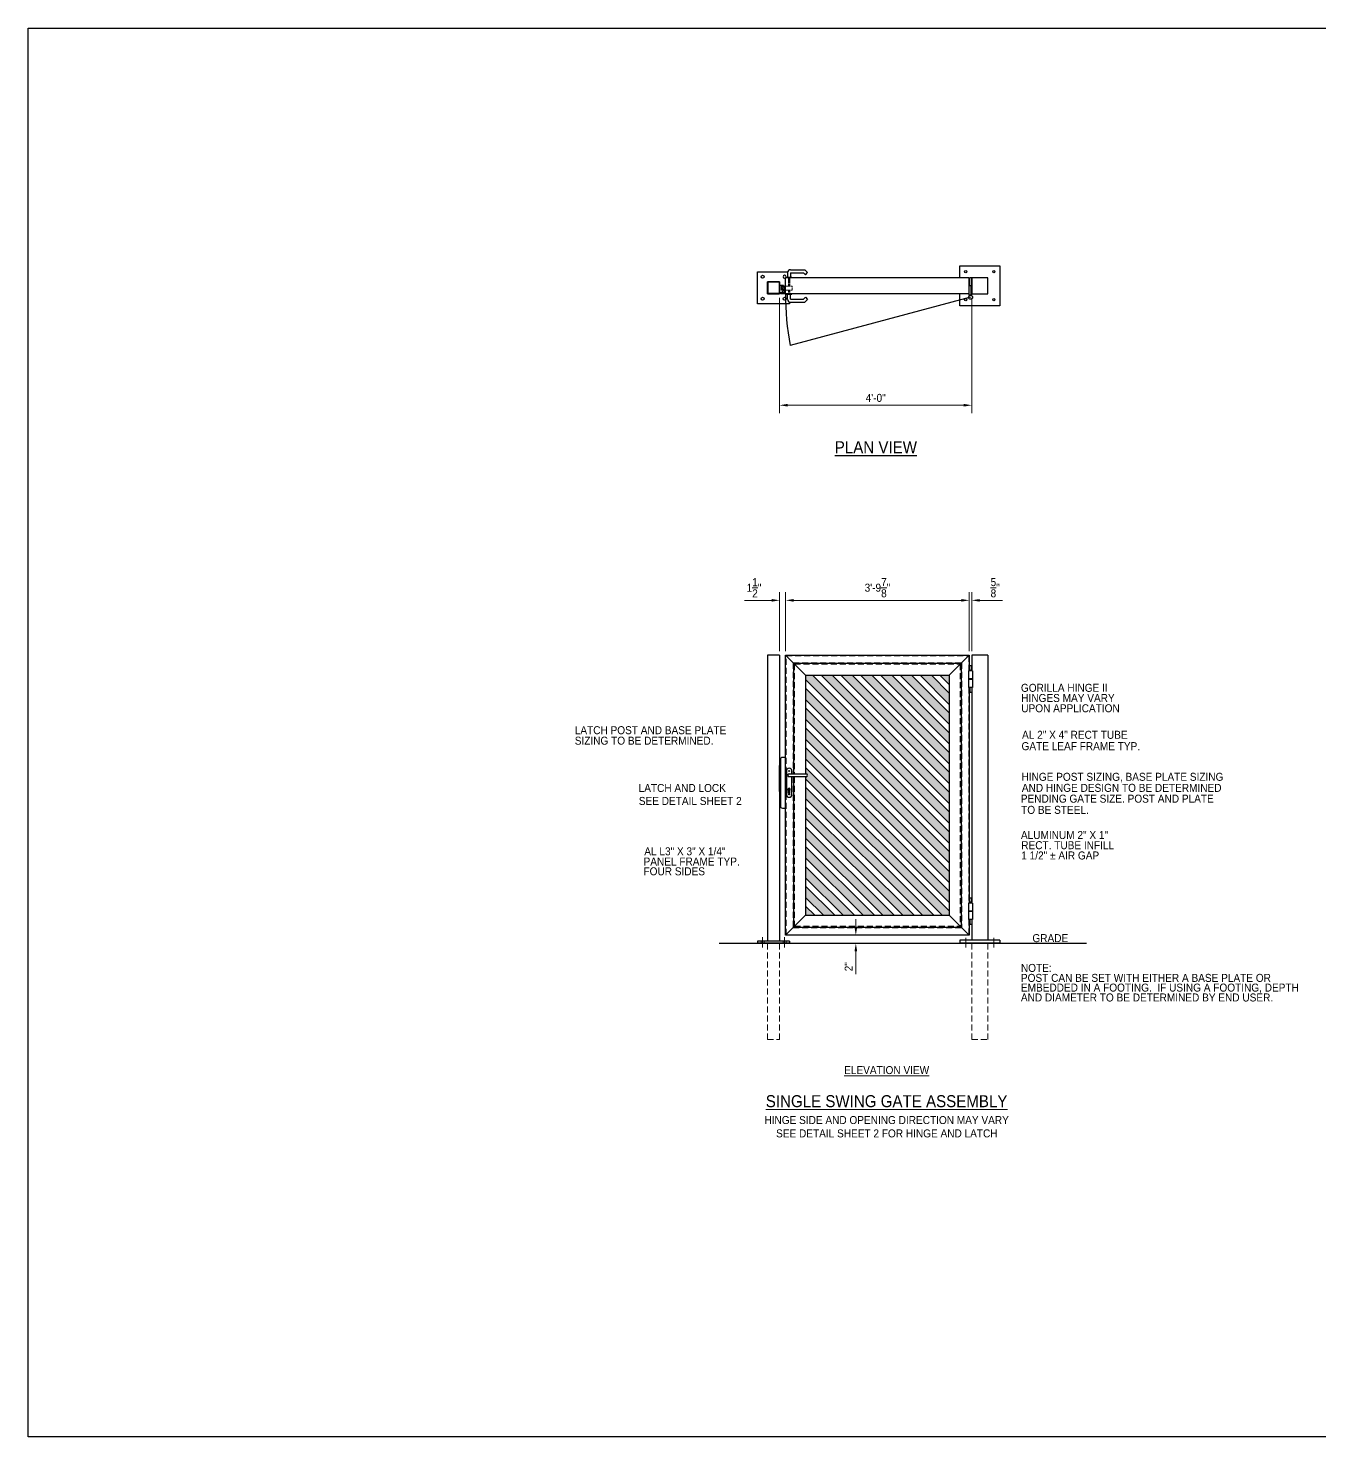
# Model space of a CAD drawing. Extents: x 49665 to 50209, y -11623 to -11271.
# Drawn here: x 49665 to 49987.7, y -11623.4 to -11271.4 of the extents above; entities that cross this region are included whole.
import ezdxf

# ---------------------------------------------------------------- set-up
doc = ezdxf.new("R2010")
doc.units = 0
doc.header["$MEASUREMENT"] = 0
doc.header["$PDSIZE"] = 5
doc.linetypes.add('CENTER2', pattern=[1.125, 0.75, -0.125, 0.125, -0.125])
doc.linetypes.add('HIDDEN2', pattern=[0.1875, 0.125, -0.0625])
for name, color, linetype, lineweight in [('00 WR CENTER', 1, 'CENTER2', 20), ('00 WR DIM', 3, 'Continuous', 18), ('00 WR HIDDEN', 6, 'HIDDEN2', 20), ('00 WR SHEET', 7, 'Continuous', 30)]:
    doc.layers.add(name, color=color, linetype=linetype, lineweight=lineweight)
for name, color, linetype in [('00 WR EXISTING 1', 8, 'Continuous'), ('00 WR OBJ 1', 7, 'Continuous'), ('00 WR OBJ 2', 4, 'Continuous'), ('00 WR TEXT', 3, 'Continuous')]:
    doc.layers.add(name, color=color, linetype=linetype)
doc.styles.add('00 WR TEXT', font='arial.ttf', dxfattribs={"width": 0.9})
doc.styles.add('ATTR', font='romans.shx', dxfattribs={"width": 0.8, "height": 1.075})
doc.dimstyles.new('00 WR STANDARD 016', dxfattribs={"dimscale": 16, "dimtxt": 0.125, "dimasz": 0.125, "dimexe": 0.125, "dimexo": 0.0625, "dimgap": 0.05, "dimtad": 1, "dimdec": 4, "dimzin": 3, "dimdsep": 46, "dimlunit": 4, "dimtxsty": '00 WR TEXT', "dimcen": 0, "dimclrd": 256, "dimclre": 256, "dimclrt": 256, "dimadec": 1, "dimazin": 0, "dimtfac": 1, "dimtdec": 4, "dimtofl": 0, "dimtmove": 0, "dimatfit": 3, "dimfxl": 0, "dimtolj": 1, "dimtzin": 0, "dimlwd": -1, "dimlwe": -1, "dimarcsym": 0})

# ---------------------------------------------------------------- blocks, each defined once
blk = doc.blocks.new('*D2')
at = {"layer": '00 WR DIM', "linetype": 'Continuous'}
for p, q in [((49871.77, -11496.09), (49871.77, -11494.09)), ((49876.17, -11498.09), (49869.77, -11498.09)), ((49877.23, -11500.09), (49869.77, -11500.09)), ((49871.77, -11502.09), (49871.77, -11507.79))]:
    blk.add_line(p, q, dxfattribs=at)
at = {"layer": '00 WR DIM'}
for points in [[(49871.44, -11496.09), (49872.11, -11496.09), (49871.77, -11498.09)], [(49871.44, -11502.09), (49872.11, -11502.09), (49871.77, -11500.09)]]:
    blk.add_solid(points, dxfattribs=at)
at = {"layer": 'Defpoints', "color": 0}
for p in [(49877.17, -11498.09), (49871.77, -11500.09), (49878.23, -11500.09)]:
    blk.add_point(p, dxfattribs=at)
at = {"layer": '00 WR DIM', "insert": (49869.97, -11505.94), "char_height": 2, "attachment_point": 5, "rotation": 90, "style": '00 WR TEXT'}
blk.add_mtext('\\A1;2"', dxfattribs=at)
blk = doc.blocks.new('*D3')
at = {"layer": '00 WR DIM', "linetype": 'Continuous'}
for p, q in [((49850.73, -11414.38), (49843.92, -11414.38)), ((49852.73, -11427.09), (49852.73, -11412.38)), ((49854.23, -11427.09), (49854.23, -11412.38)), ((49856.23, -11414.38), (49858.23, -11414.38))]:
    blk.add_line(p, q, dxfattribs=at)
at = {"layer": '00 WR DIM'}
for points in [[(49850.73, -11414.05), (49850.73, -11414.72), (49852.73, -11414.38)], [(49856.23, -11414.05), (49856.23, -11414.72), (49854.23, -11414.38)]]:
    blk.add_solid(points, dxfattribs=at)
at = {"layer": 'Defpoints', "color": 0}
for p in [(49852.73, -11414.38), (49852.73, -11428.09), (49854.23, -11428.09)]:
    blk.add_point(p, dxfattribs=at)
at = {"layer": '00 WR DIM', "insert": (49846.33, -11411.24), "char_height": 2, "attachment_point": 5, "style": '00 WR TEXT'}
blk.add_mtext('\\A1;1{\\H1x;\\S1/2;}"', dxfattribs=at)
blk = doc.blocks.new('*D1')
at = {"layer": '00 WR DIM', "linetype": 'Continuous'}
for p, q in [((49854.23, -11427.09), (49854.23, -11412.38)), ((49856.23, -11414.38), (49898.11, -11414.38)), ((49900.11, -11427.09), (49900.11, -11412.38))]:
    blk.add_line(p, q, dxfattribs=at)
at = {"layer": '00 WR DIM'}
for points in [[(49856.23, -11414.05), (49856.23, -11414.72), (49854.23, -11414.38)], [(49898.11, -11414.05), (49898.11, -11414.72), (49900.11, -11414.38)]]:
    blk.add_solid(points, dxfattribs=at)
at = {"layer": 'Defpoints', "color": 0}
for p in [(49900.11, -11414.38), (49854.23, -11428.09), (49900.11, -11428.09)]:
    blk.add_point(p, dxfattribs=at)
at = {"layer": '00 WR DIM', "insert": (49877.17, -11411.22), "char_height": 2, "attachment_point": 5, "style": '00 WR TEXT'}
blk.add_mtext('\\A1;3\'-9{\\H1x;\\S7/8;}"', dxfattribs=at)
blk = doc.blocks.new('*D4')
at = {"layer": '00 WR DIM', "linetype": 'Continuous'}
for p, q in [((49898.11, -11414.38), (49896.11, -11414.38)), ((49900.11, -11427.09), (49900.11, -11412.38)), ((49900.73, -11427.09), (49900.73, -11412.38)), ((49902.73, -11414.38), (49908.42, -11414.38))]:
    blk.add_line(p, q, dxfattribs=at)
at = {"layer": '00 WR DIM'}
for points in [[(49898.11, -11414.05), (49898.11, -11414.72), (49900.11, -11414.38)], [(49902.73, -11414.05), (49902.73, -11414.72), (49900.73, -11414.38)]]:
    blk.add_solid(points, dxfattribs=at)
at = {"layer": 'Defpoints', "color": 0}
for p in [(49900.73, -11414.38), (49900.11, -11428.09), (49900.73, -11428.09)]:
    blk.add_point(p, dxfattribs=at)
at = {"layer": '00 WR DIM', "insert": (49906.58, -11411.22), "char_height": 2, "attachment_point": 5, "style": '00 WR TEXT'}
blk.add_mtext('\\A1;{\\H1x;\\S5/8;}"', dxfattribs=at)
blk = doc.blocks.new('*D6')
at = {"layer": '00 WR DIM', "linetype": 'Continuous'}
for p, q in [((49852.73, -11338.77), (49852.73, -11367.63)), ((49900.73, -11338.77), (49900.73, -11367.63)), ((49854.73, -11365.63), (49898.73, -11365.63))]:
    blk.add_line(p, q, dxfattribs=at)
at = {"layer": '00 WR DIM'}
for points in [[(49854.73, -11365.3), (49854.73, -11365.96), (49852.73, -11365.63)], [(49898.73, -11365.3), (49898.73, -11365.96), (49900.73, -11365.63)]]:
    blk.add_solid(points, dxfattribs=at)
at = {"layer": 'Defpoints', "color": 0}
for p in [(49852.73, -11337.77), (49900.73, -11337.77), (49900.73, -11365.63)]:
    blk.add_point(p, dxfattribs=at)
at = {"layer": '00 WR DIM', "insert": (49876.73, -11363.81), "char_height": 2, "attachment_point": 5, "style": '00 WR TEXT'}
blk.add_mtext('\\A1;4\'-0"', dxfattribs=at)

msp = doc.modelspace()

# ---------------------------------------------------------------- hatches: boundary and pattern name
at = {"layer": '00 WR EXISTING 1'}
h = msp.add_hatch(color=256, dxfattribs=at)
h.dxf.hatch_style = 1
h.paths.add_polyline_path([(49859.23457, -11493.08935), (49861.55272, -11493.08935), (49859.23457, -11490.7712)], flags=16)
h.paths.add_polyline_path([(49863.67404, -11493.08935), (49866.50247, -11493.08935), (49859.23457, -11485.82145), (49859.23457, -11488.64988)], flags=16)
h.paths.add_polyline_path([(49868.62379, -11493.08935), (49871.45221, -11493.08935), (49859.23457, -11480.8717), (49859.23457, -11483.70013)], flags=17)
h.paths.add_polyline_path([(49873.57354, -11493.08935), (49876.40196, -11493.08935), (49859.23457, -11475.92196), (49859.23457, -11478.75038)])
h.paths.add_polyline_path([(49859.23457, -11470.97221), (49859.23457, -11473.80064), (49878.52328, -11493.08935), (49881.35171, -11493.08935)], flags=16)
h.paths.add_polyline_path([(49883.47303, -11493.08935), (49886.30146, -11493.08935), (49859.23457, -11466.02246), (49859.23457, -11468.85089)], flags=16)
h.paths.add_polyline_path([(49888.42278, -11493.08935), (49891.2512, -11493.08935), (49859.23457, -11461.07271), (49859.23457, -11463.90114)], flags=17)
h.paths.add_polyline_path([(49859.23457, -11456.12297), (49859.23457, -11457.71435), (49859.35957, -11457.71435, -1), (49859.35957, -11458.46435), (49859.23457, -11458.46435), (49859.23457, -11458.95139), (49893.37253, -11493.08935), (49895.10957, -11493.08935), (49895.10957, -11491.99797)])
h.paths.add_polyline_path([(49859.23457, -11451.17322), (49859.23457, -11454.00165), (49895.10957, -11489.87665), (49895.10957, -11487.04822)])
h.paths.add_polyline_path([(49895.10957, -11484.9269), (49895.10957, -11482.09847), (49859.23457, -11446.22347), (49859.23457, -11449.0519)])
h.paths.add_polyline_path([(49895.10957, -11479.97715), (49895.10957, -11477.14872), (49859.23457, -11441.27372), (49859.23457, -11444.10215)])
edge = h.paths.add_edge_path()
edge.add_spline(control_points=[(49892.50308, -11472.42092), (49893.37121, -11472.77876), (49894.23947, -11473.13472), (49895.10957, -11473.46485)], knot_values=[4.998464107, 4.998464107, 4.998464107, 4.998464107, 7.755043763, 7.755043763, 7.755043763, 7.755043763], degree=3, periodic=0)
edge.add_line((49895.10957, -11473.46485), (49895.10957, -11472.19898))
edge.add_line((49895.10957, -11472.19898), (49859.23457, -11436.32398))
edge.add_line((49859.23457, -11436.32398), (49859.23457, -11439.1524))
edge.add_line((49859.23457, -11439.1524), (49892.50308, -11472.42092))
edge = h.paths.add_edge_path()
edge.add_line((49895.10957, -11475.0274), (49895.10957, -11473.46485))
edge.add_spline(control_points=[(49895.10957, -11473.46485), (49894.23947, -11473.13472), (49893.37121, -11472.77876), (49892.50308, -11472.42092)], knot_values=[4.998464107, 4.998464107, 4.998464107, 4.998464107, 7.755043763, 7.755043763, 7.755043763, 7.755043763], degree=3, periodic=0)
edge.add_line((49892.50308, -11472.42092), (49895.10957, -11475.0274))
h.paths.add_polyline_path([(49895.10957, -11470.07766), (49895.10957, -11467.24923), (49860.94969, -11433.08935), (49859.23457, -11433.08935), (49859.23457, -11434.20266)])
h.paths.add_polyline_path([(49895.10957, -11465.12791), (49895.10957, -11462.29948), (49865.89944, -11433.08935), (49863.07101, -11433.08935)], flags=17)
h.paths.add_polyline_path([(49895.10957, -11460.17816), (49895.10957, -11457.34973), (49870.84918, -11433.08935), (49868.02076, -11433.08935)], flags=16)
h.paths.add_polyline_path([(49895.10957, -11455.22841), (49895.10957, -11452.39999), (49875.79893, -11433.08935), (49872.9705, -11433.08935)], flags=16)
h = msp.add_hatch(color=256, dxfattribs=at)
h.dxf.hatch_style = 1
h.paths.add_polyline_path([(49895.10957, -11450.27867), (49895.10957, -11447.45024), (49880.74868, -11433.08935), (49877.92025, -11433.08935)])
h.paths.add_polyline_path([(49895.10957, -11445.32892), (49895.10957, -11442.50049), (49885.69843, -11433.08935), (49882.87, -11433.08935)], flags=17)
h.paths.add_polyline_path([(49895.10957, -11440.37917), (49895.10957, -11437.55074), (49890.64817, -11433.08935), (49887.81975, -11433.08935)], flags=16)
h.paths.add_polyline_path([(49895.10957, -11435.42942), (49895.10957, -11433.08935), (49892.76949, -11433.08935)], flags=16)

# ---------------------------------------------------------------- linework, layer by layer
at = {"ltscale": 12}
for p, q in [((49900.10957, -11333.77055), (49854.23457, -11333.77055)), ((49854.23457, -11337.77055), (49854.23457, -11335.77055)), ((49900.10957, -11337.77055), (49854.23457, -11337.77055)), ((49854.23457, -11498.08935), (49854.23457, -11428.08935)), ((49854.23457, -11428.08935), (49900.10957, -11428.08935)), ((49859.23457, -11433.08935), (49854.23457, -11428.08935)), ((49895.10957, -11433.08935), (49900.10957, -11428.08935)), ((49900.10957, -11428.08935), (49900.10957, -11432.02685)), ((49900.73457, -11428.08935), (49900.73457, -11432.02685)), ((49904.73457, -11428.08935), (49900.73457, -11428.08935)), ((49904.73457, -11428.08935), (49904.73457, -11499.33935)), ((49856.23457, -11430.08935), (49856.23457, -11457.71435)), ((49856.23457, -11430.08935), (49898.10957, -11430.08935)), ((49898.10957, -11430.08935), (49898.10957, -11496.08935)), ((49859.23457, -11433.08935), (49859.23457, -11457.71435)), ((49859.23457, -11433.08935), (49895.10957, -11433.08935)), ((49895.10957, -11433.08935), (49895.10957, -11493.08935)), ((49900.10957, -11436.15185), (49900.10957, -11490.02685)), ((49900.73457, -11436.15185), (49900.73457, -11490.02685)), ((49856.23457, -11458.46435), (49856.23457, -11496.08935)), ((49859.23457, -11458.46435), (49859.23457, -11493.08935)), ((49859.23457, -11493.08935), (49854.23457, -11498.08935)), ((49856.23457, -11496.08935), (49898.10957, -11496.08935)), ((49859.23457, -11493.08935), (49895.10957, -11493.08935)), ((49900.10957, -11498.08935), (49895.10957, -11493.08935)), ((49900.10957, -11494.15185), (49900.10957, -11498.08935)), ((49900.73457, -11494.15185), (49900.73457, -11499.33935)), ((49900.10957, -11498.08935), (49854.23457, -11498.08935))]:
    msp.add_line(p, q, dxfattribs=at)
for p, q in [((49854.23457, -11337.77055), (49854.23457, -11333.77055)), ((49853.92207, -11337.52055), (49852.92207, -11337.52055)), ((49854.23457, -11337.77055), (49852.92207, -11337.77055)), ((49853.98457, -11337.45805), (49853.98457, -11335.89555)), ((49854.23457, -11335.77055), (49854.10957, -11335.77055))]:
    msp.add_line(p, q)
for centre, radius, start, end in [((49853.92207, -11337.45805), 0.0625, 270, 0), ((49854.10957, -11335.89555), 0.125, 90, 180)]:
    msp.add_arc(centre, radius, start, end)
at = {"layer": '00 WR CENTER'}
for p, q in [((49848.48457, -11498.58935), (49848.48457, -11501.08935)), ((49853.98457, -11498.58935), (49853.98457, -11501.08935))]:
    msp.add_line(p, q, dxfattribs=at)
at = {"layer": '00 WR CENTER', "ltscale": 12}
for p, q in [((49899.23457, -11498.71435), (49899.23457, -11501.08935)), ((49906.23457, -11498.71435), (49906.23457, -11501.08935))]:
    msp.add_line(p, q, dxfattribs=at)
at = {"layer": '00 WR EXISTING 1'}
for p, q in [((49900.42207, -11338.64555), (49855.36093, -11350.71964)), ((49837.61618, -11500.08935), (49929.395, -11500.08935))]:
    msp.add_line(p, q, dxfattribs=at)
msp.add_arc((49919.17207, -11338.64555), 64.94339, 179.228015, 190.7146121, dxfattribs=at)
at = {"layer": '00 WR HIDDEN'}
for p, q in [((49854.95332, -11335.83305), (49854.95332, -11333.77055)), ((49855.10957, -11335.83305), (49855.10957, -11333.77055)), ((49855.26582, -11335.83305), (49855.26582, -11333.77055)), ((49853.98457, -11336.08305), (49854.10957, -11336.08305)), ((49853.98457, -11336.58305), (49854.10957, -11336.58305)), ((49854.10957, -11335.83305), (49854.10957, -11336.83305)), ((49854.23457, -11335.83305), (49854.10957, -11335.83305)), ((49854.10957, -11336.83305), (49854.23457, -11336.83305)), ((49854.23457, -11335.83305), (49855.8293, -11335.83305)), ((49854.23457, -11336.83305), (49855.8293, -11336.83305)), ((49854.95332, -11337.77055), (49854.95332, -11336.83305)), ((49855.10957, -11337.77055), (49855.10957, -11336.83305)), ((49855.26582, -11337.77055), (49855.26582, -11336.83305)), ((49855.8293, -11336.83305), (49855.8293, -11335.83305)), ((49848.85957, -11499.58935), (49848.85957, -11500.08935)), ((49853.60957, -11499.58935), (49853.60957, -11500.08935))]:
    msp.add_line(p, q, dxfattribs=at)
at = {"layer": '00 WR HIDDEN', "ltscale": 12}
for p, q in [((49854.35957, -11497.96435), (49854.35957, -11428.21435)), ((49854.35957, -11428.21435), (49899.98457, -11428.21435)), ((49899.98457, -11428.21435), (49899.98457, -11432.02685)), ((49856.10957, -11429.96435), (49856.10957, -11457.71435)), ((49856.10957, -11429.96435), (49898.23457, -11429.96435)), ((49856.48457, -11430.33935), (49856.48457, -11457.71435)), ((49856.48457, -11430.33935), (49897.85957, -11430.33935)), ((49897.85957, -11430.33935), (49897.85957, -11495.83935)), ((49898.23457, -11429.96435), (49898.23457, -11496.21435)), ((49899.98457, -11436.15185), (49899.98457, -11490.02685)), ((49856.10957, -11458.46435), (49856.10957, -11496.21435)), ((49856.48457, -11458.46435), (49856.48457, -11495.83935)), ((49856.10957, -11496.21435), (49898.23457, -11496.21435)), ((49856.48457, -11495.83935), (49897.85957, -11495.83935)), ((49899.98457, -11494.15185), (49899.98457, -11497.96435)), ((49899.98457, -11497.96435), (49854.35957, -11497.96435)), ((49849.73457, -11500.08935), (49849.73457, -11524.08935)), ((49852.73457, -11524.08935), (49852.73457, -11500.08935)), ((49900.73457, -11500.08935), (49900.73457, -11524.08935)), ((49904.73457, -11524.08935), (49904.73457, -11500.08935)), ((49849.73457, -11524.08935), (49852.73457, -11524.08935)), ((49900.73457, -11524.08935), (49904.73457, -11524.08935))]:
    msp.add_line(p, q, dxfattribs=at)
at = {"layer": '00 WR HIDDEN'}
for points in [[(49848.10957, -11499.58935), (49848.10957, -11500.08935)], [(49854.35957, -11499.58935), (49854.35957, -11500.08935)]]:
    msp.add_lwpolyline(points, dxfattribs=at)
at = {"layer": '00 WR OBJ 1'}
for p, q in [((49847.23457, -11340.27055), (49847.23457, -11332.27055)), ((49847.23457, -11332.27055), (49854.77746, -11332.27055)), ((49900.10957, -11338.14555), (49900.10957, -11333.77055)), ((49900.73457, -11333.77055), (49900.23457, -11333.77055)), ((49900.23457, -11335.77055), (49900.23457, -11333.77055)), ((49900.73457, -11338.14555), (49900.73457, -11333.77055)), ((49852.73457, -11334.77055), (49849.73457, -11334.77055)), ((49849.73457, -11337.77055), (49849.73457, -11334.77055)), ((49849.73457, -11337.77055), (49852.73457, -11337.77055)), ((49849.79707, -11334.83305), (49852.67207, -11334.83305)), ((49849.79707, -11334.83305), (49849.79707, -11337.70805)), ((49852.67207, -11337.70805), (49849.79707, -11337.70805)), ((49852.67207, -11337.70805), (49852.67207, -11334.83305)), ((49852.73457, -11334.77055), (49852.73457, -11337.77055)), ((49852.92207, -11337.52055), (49852.92207, -11337.77055)), ((49900.60957, -11335.77055), (49900.10957, -11335.77055)), ((49900.60957, -11338.14555), (49900.60957, -11335.77055)), ((49855.23457, -11340.27055), (49847.23457, -11340.27055)), ((49855.23457, -11339.85265), (49855.23457, -11340.27055)), ((49900.73457, -11338.14555), (49900.10957, -11338.14555)), ((49849.73457, -11428.08935), (49849.73457, -11499.58935)), ((49852.73457, -11428.08935), (49849.73457, -11428.08935)), ((49852.73457, -11428.08935), (49852.73457, -11499.58935)), ((49900.92207, -11432.02685), (49899.92207, -11432.02685)), ((49899.92207, -11432.02685), (49899.92207, -11436.15185)), ((49900.10957, -11430.77685), (49900.10957, -11432.02685)), ((49900.60957, -11430.77685), (49900.10957, -11430.77685)), ((49900.52732, -11431.9994), (49900.31682, -11431.9994)), ((49900.31682, -11432.02685), (49900.31682, -11431.9994)), ((49900.39259, -11431.78682), (49900.45154, -11431.78682)), ((49900.39461, -11432.02685), (49900.39461, -11431.9994)), ((49900.44952, -11432.02685), (49900.44952, -11431.9994)), ((49900.52732, -11432.02685), (49900.52732, -11431.9994)), ((49900.60957, -11430.77685), (49900.60957, -11432.02685)), ((49900.92207, -11432.02685), (49900.92207, -11436.15185)), ((49895.10957, -11470.07766), (49859.23457, -11434.20266)), ((49895.10957, -11472.19898), (49859.23457, -11436.32398)), ((49895.10957, -11467.24923), (49860.94969, -11433.08935)), ((49895.10957, -11465.12791), (49863.07101, -11433.08935)), ((49895.10957, -11462.29948), (49865.89944, -11433.08935)), ((49895.10957, -11460.17816), (49868.02076, -11433.08935)), ((49895.10957, -11457.34973), (49870.84918, -11433.08935)), ((49895.10957, -11455.22841), (49872.9705, -11433.08935)), ((49895.10957, -11452.39999), (49875.79893, -11433.08935)), ((49895.10957, -11450.27867), (49877.92025, -11433.08935)), ((49895.10957, -11447.45024), (49880.74868, -11433.08935)), ((49895.10957, -11445.32892), (49882.87, -11433.08935)), ((49895.10957, -11442.50049), (49885.69843, -11433.08935)), ((49895.10957, -11440.37917), (49887.81975, -11433.08935)), ((49895.10957, -11437.55074), (49890.64817, -11433.08935)), ((49895.10957, -11435.42942), (49892.76949, -11433.08935)), ((49900.92207, -11434.02685), (49899.92207, -11434.02685)), ((49900.92207, -11434.15185), (49899.92207, -11434.15185)), ((49900.92207, -11436.15185), (49899.92207, -11436.15185)), ((49900.23457, -11436.15185), (49900.23457, -11437.40185)), ((49900.73457, -11436.15185), (49900.73457, -11437.40185)), ((49895.10957, -11475.0274), (49859.23457, -11439.1524)), ((49900.73457, -11437.40185), (49900.23457, -11437.40185)), ((49895.10957, -11477.14872), (49859.23457, -11441.27372)), ((49895.10957, -11479.97715), (49859.23457, -11444.10215)), ((49895.10957, -11482.09847), (49859.23457, -11446.22347)), ((49895.10957, -11484.9269), (49859.23457, -11449.0519)), ((49895.10957, -11487.04822), (49859.23457, -11451.17322)), ((49895.10957, -11489.87665), (49859.23457, -11454.00165)), ((49895.10957, -11491.99797), (49859.23457, -11456.12297)), ((49893.37253, -11493.08935), (49859.23457, -11458.95139)), ((49891.2512, -11493.08935), (49859.23457, -11461.07271)), ((49888.42278, -11493.08935), (49859.23457, -11463.90114)), ((49886.30146, -11493.08935), (49859.23457, -11466.02246)), ((49883.47303, -11493.08935), (49859.23457, -11468.85089)), ((49881.35171, -11493.08935), (49859.23457, -11470.97221)), ((49878.52328, -11493.08935), (49859.23457, -11473.80064)), ((49876.40196, -11493.08935), (49859.23457, -11475.92196)), ((49873.57354, -11493.08935), (49859.23457, -11478.75038)), ((49871.45221, -11493.08935), (49859.23457, -11480.8717)), ((49868.62379, -11493.08935), (49859.23457, -11483.70013)), ((49866.50247, -11493.08935), (49859.23457, -11485.82145)), ((49863.67404, -11493.08935), (49859.23457, -11488.64988)), ((49900.10957, -11488.77685), (49900.10957, -11490.02685)), ((49900.60957, -11488.77685), (49900.10957, -11488.77685)), ((49900.60957, -11488.77685), (49900.60957, -11490.02685)), ((49861.55272, -11493.08935), (49859.23457, -11490.7712)), ((49900.92207, -11490.02685), (49899.92207, -11490.02685)), ((49899.92207, -11490.02685), (49899.92207, -11494.15185)), ((49900.92207, -11492.02685), (49899.92207, -11492.02685)), ((49900.92207, -11492.15185), (49899.92207, -11492.15185)), ((49900.52732, -11489.9994), (49900.31682, -11489.9994)), ((49900.31682, -11490.02685), (49900.31682, -11489.9994)), ((49900.39259, -11489.78682), (49900.45154, -11489.78682)), ((49900.39461, -11490.02685), (49900.39461, -11489.9994)), ((49900.44952, -11490.02685), (49900.44952, -11489.9994)), ((49900.52732, -11490.02685), (49900.52732, -11489.9994)), ((49900.92207, -11490.02685), (49900.92207, -11494.15185)), ((49900.92207, -11494.15185), (49899.92207, -11494.15185)), ((49900.23457, -11494.15185), (49900.23457, -11495.40185)), ((49900.73457, -11495.40185), (49900.23457, -11495.40185)), ((49900.73457, -11494.15185), (49900.73457, -11495.40185)), ((49847.23457, -11499.58935), (49847.23457, -11500.08935)), ((49855.23457, -11499.58935), (49847.23457, -11499.58935)), ((49855.23457, -11499.58935), (49855.23457, -11500.08935)), ((49855.23457, -11500.08935), (49847.23457, -11500.08935))]:
    msp.add_line(p, q, dxfattribs=at)
for centre, radius in [((49848.48457, -11333.52055), 0.375), ((49848.48457, -11339.02055), 0.375), ((49853.98457, -11339.02055), 0.375), ((49900.42207, -11338.64555), 0.5)]:
    msp.add_circle(centre, radius, dxfattribs=at)
for centre, radius, start, end in [((49853.98457, -11333.52055), 0.375, 318.1896851, 311.8103149), ((49900.29966, -11431.92536), 0.07601, 283.0414133, 38.5989288), ((49900.41771, -11431.84779), 0.06594, 112.3945031, 207.2091773), ((49900.42642, -11431.84779), 0.06594, 332.7908227, 67.6054969), ((49900.54447, -11431.92536), 0.07601, 141.4010712, 256.9585867), ((49900.29966, -11489.92536), 0.07601, 283.0414133, 38.5989288), ((49900.41771, -11489.84779), 0.06594, 112.3945031, 207.2091773), ((49900.42642, -11489.84779), 0.06594, 332.7908227, 67.6054969), ((49900.54447, -11489.92536), 0.07601, 141.4010712, 256.9585867)]:
    msp.add_arc(centre, radius, start, end, dxfattribs=at)
at = {"layer": '00 WR OBJ 2', "ltscale": 12}
for p, q in [((49897.73457, -11333.77055), (49897.73457, -11330.77055)), ((49897.73457, -11330.77055), (49907.73457, -11330.77055)), ((49907.73457, -11330.77055), (49907.73457, -11340.77055)), ((49904.73457, -11333.77055), (49900.73457, -11333.77055)), ((49900.73457, -11333.77055), (49900.73457, -11337.77055)), ((49904.73457, -11337.77055), (49904.73457, -11333.77055)), ((49897.73457, -11340.77055), (49897.73457, -11337.77055)), ((49900.73457, -11337.77055), (49904.73457, -11337.77055)), ((49907.73457, -11340.77055), (49897.73457, -11340.77055)), ((49897.73457, -11499.33935), (49897.73457, -11500.08935)), ((49907.73457, -11499.33935), (49897.73457, -11499.33935)), ((49907.73457, -11499.33935), (49907.73457, -11500.08935)), ((49907.73457, -11500.08935), (49897.73457, -11500.08935))]:
    msp.add_line(p, q, dxfattribs=at)
at = {"layer": '00 WR OBJ 2'}
for p, q in [((49854.42207, -11333.77055), (49854.42207, -11333.64555)), ((49854.42207, -11333.64555), (49855.79707, -11333.64555)), ((49854.73457, -11332.52055), (49854.73457, -11333.64555)), ((49855.48457, -11331.77055), (49859.02746, -11331.77055)), ((49855.48457, -11332.52055), (49858.7168, -11332.52055)), ((49855.48457, -11332.52055), (49855.48457, -11333.64555)), ((49855.79707, -11333.77055), (49855.79707, -11333.64555)), ((49858.7168, -11332.52055), (49859.20423, -11333.00798)), ((49859.02746, -11331.77055), (49859.73457, -11332.47765)), ((49859.20423, -11333.00798), (49859.73457, -11332.47765)), ((49853.73457, -11335.70805), (49852.73457, -11335.70805)), ((49852.73457, -11335.70805), (49852.73457, -11337.45805)), ((49852.73457, -11337.45805), (49853.23457, -11337.45805)), ((49853.23457, -11336.83305), (49853.23457, -11335.83305)), ((49853.23457, -11335.83305), (49853.73457, -11335.83305)), ((49853.73457, -11336.83305), (49853.23457, -11336.83305)), ((49853.23457, -11337.45805), (49853.73457, -11336.95805)), ((49853.35957, -11336.33305), (49853.60957, -11336.08305)), ((49853.35957, -11336.33305), (49853.35957, -11336.58305)), ((49853.98457, -11336.58305), (49853.35957, -11336.58305)), ((49853.98457, -11336.08305), (49853.60957, -11336.08305)), ((49853.73457, -11335.83305), (49853.73457, -11335.70805)), ((49853.73457, -11336.95805), (49853.73457, -11336.83305)), ((49854.23457, -11336.83305), (49854.23457, -11335.83305)), ((49854.42207, -11337.89555), (49854.42207, -11337.77055)), ((49854.42207, -11337.89555), (49855.79707, -11337.89555)), ((49854.73457, -11339.14555), (49854.73457, -11337.89555)), ((49855.48457, -11339.14555), (49855.48457, -11337.89555)), ((49855.79707, -11337.89555), (49855.79707, -11337.77055)), ((49855.48457, -11339.14555), (49858.7168, -11339.14555)), ((49855.48457, -11339.89555), (49859.02746, -11339.89555)), ((49858.7168, -11339.14555), (49859.20423, -11338.65811)), ((49859.02746, -11339.89555), (49859.73457, -11339.18844)), ((49859.20423, -11338.65811), (49859.73457, -11339.18844)), ((49854.23457, -11453.65185), (49853.42207, -11453.65185)), ((49852.73457, -11462.15185), (49852.73457, -11455.65185)), ((49852.92207, -11455.65185), (49852.73457, -11455.65185)), ((49852.92207, -11454.15185), (49852.92207, -11465.77685)), ((49854.42207, -11457.02685), (49854.42207, -11462.90185)), ((49855.04327, -11456.96056), (49855.17586, -11457.09314)), ((49855.04327, -11457.09314), (49855.17586, -11456.96056)), ((49855.79707, -11457.71435), (49855.79707, -11457.02685)), ((49855.10957, -11457.71435), (49859.35957, -11457.71435)), ((49859.35957, -11458.46435), (49855.10957, -11458.46435)), ((49855.79707, -11462.90185), (49855.79707, -11458.46435)), ((49852.92207, -11462.15185), (49852.73457, -11462.15185)), ((49854.92207, -11462.52685), (49854.92207, -11461.90185)), ((49855.04327, -11462.83556), (49855.17586, -11462.96814)), ((49855.04327, -11462.96814), (49855.17586, -11462.83556)), ((49855.06207, -11461.46683), (49855.06207, -11461.81128)), ((49855.15707, -11461.46683), (49855.06207, -11461.46683)), ((49855.06207, -11461.81128), (49855.15707, -11461.81128)), ((49855.15707, -11461.46683), (49855.15707, -11461.81128)), ((49855.29707, -11462.52685), (49855.29707, -11461.90185)), ((49853.42207, -11466.27685), (49854.23457, -11466.27685))]:
    msp.add_line(p, q, dxfattribs=at)
at = {"layer": '00 WR OBJ 2', "ltscale": 12}
for centre in [(49899.23457, -11332.27055), (49906.23457, -11332.27055), (49899.23457, -11339.27055), (49906.23457, -11339.27055)]:
    msp.add_circle(centre, 0.28125, dxfattribs=at)
at = {"layer": '00 WR OBJ 2'}
for centre in [(49855.10957, -11457.02685), (49855.10957, -11462.90185)]:
    msp.add_circle(centre, 0.09375, dxfattribs=at)
for centre, radius, start, end in [((49855.48457, -11332.52055), 0.75, 90, 180), ((49855.48457, -11339.14555), 0.75, 180, 270), ((49853.42207, -11454.15185), 0.5, 90, 180), ((49855.10957, -11457.02685), 0.6875, 0, 180), ((49855.10957, -11458.08935), 0.375, 90, 270), ((49859.35957, -11458.08935), 0.375, 270, 90), ((49855.10957, -11462.90185), 0.6875, 180, 0), ((49855.10957, -11461.65185), 0.3125, 306.8698976, 233.1301024), ((49855.10957, -11462.52685), 0.1875, 180, 0), ((49853.42207, -11465.77685), 0.5, 180, 270)]:
    msp.add_arc(centre, radius, start, end, dxfattribs=at)
at = {"layer": '00 WR SHEET', "color": 7}
for p, q in [((49665.03401, -11623.40591), (49665.03401, -11271.40591)), ((49665.03401, -11271.40591), (50209.03401, -11271.40591)), ((50209.03401, -11623.40591), (49665.03401, -11623.40591))]:
    msp.add_line(p, q, dxfattribs=at)

# ---------------------------------------------------------------- texts
at = {"style": 'ATTR', "width": 0.8, "flags": 9}
msp.add_attdef('ESTCODE', (49854.23457, -11337.77055), '', height=0.00108, dxfattribs=at)
at = {"layer": '00 WR DIM', "style": '00 WR TEXT', "width": 0.9}
msp.add_text('SEE DETAIL SHEET 2', height=2, dxfattribs=at).set_placement((49817.55765, -11465.50768))
at = {"layer": '00 WR DIM', "attachment_point": 1, "style": '00 WR TEXT'}
for s, gutter_width, insert, char_height in [('{\\W9.45238;\\L    \\W0.9;ELEVATION VIEW}', 10, (49839.50441, -11530.75842), 2), ('{\\W8.39316;\\L \\W0.9;SINGLE SWING GATE ASSEMBLY}', 15, (49839.50441, -11538.03083), 3), ('{\\W6.07896;  }HINGE SIDE AND OPENING DIRECTION MAY VARY\\P{\\W7.9533;  }SEE DETAIL SHEET 2 FOR HINGE AND LATCH', 10, (49839.50441, -11543.24827), 2)]:
    msp.add_mtext_dynamic_manual_height_columns(s, width=79.7120348, gutter_width=gutter_width, heights=[0], dxfattribs=dict(at, insert=insert, char_height=char_height))
at = {"layer": '00 WR TEXT', "style": '00 WR TEXT', "width": 0.9}
for s, height, p in [('%%UPLAN VIEW', 3, (49866.50746, -11377.6086)), ('GORILLA HINGE II', 2, (49913.01398, -11437.23972)), ('HINGES MAY VARY', 2, (49913.09609, -11439.77844)), ('UPON APPLICATION', 2, (49913.09609, -11442.35027)), ('LATCH POST AND BASE PLATE', 2, (49801.56077, -11447.83247)), ('AL 2" X 4" RECT TUBE', 2, (49913.28688, -11448.97949)), ('SIZING TO BE DETERMINED.', 2, (49801.56077, -11450.44678)), ('GATE LEAF FRAME TYP.', 2, (49913.1612, -11451.82111)), ('HINGE POST SIZING, BASE PLATE SIZING ', 2, (49913.15553, -11459.47557)), ('LATCH AND LOCK', 2, (49817.51475, -11462.26893)), ('AND HINGE DESIGN TO BE DETERMINED', 2, (49913.23764, -11462.23402)), ('PENDING GATE SIZE. POST AND PLATE', 2, (49912.97605, -11464.9385)), ('TO BE STEEL.', 2, (49913.06333, -11467.73559)), ('ALUMINUM 2" X 1"', 2, (49913.01398, -11474.02525)), ('RECT. TUBE INFILL', 2, (49913.09609, -11476.56397)), ('AL L3" X 3" X 1/4"', 2, (49818.93015, -11478.09695)), ('PANEL FRAME TYP.', 2, (49818.74709, -11480.64889)), ('1 1/2" %%P AIR GAP', 2, (49913.09609, -11479.13579)), ('FOUR SIDES', 2, (49818.72758, -11483.09374)), ('GRADE', 2, (49915.87739, -11499.79042)), ('NOTE:', 2, (49913.00609, -11507.23187)), ('POST CAN BE SET WITH EITHER A BASE PLATE OR', 2, (49913.00609, -11509.72204)), ('EMBEDDED IN A FOOTING.  IF USING A FOOTING, DEPTH ', 2, (49913.00609, -11512.15194)), ('AND DIAMETER TO BE DETERMINED BY END USER.', 2, (49913.00609, -11514.62077))]:
    msp.add_text(s, height=height, dxfattribs=at).set_placement(p)

# ---------------------------------------------------------------- dimensions: what is measured, and where the dimension line sits
at = {"layer": '00 WR DIM'}
for base, p1, p2, picture, middle in [((49900.73457, -11365.62954), (49852.73457, -11337.77055), (49900.73457, -11337.77055), '*D6', (49876.73457, -11363.8084)), ((49852.73457, -11414.38198), (49854.23457, -11428.08935), (49852.73457, -11428.08935), '*D3', (49846.32856, -11411.24047)), ((49900.10957, -11414.38198), (49854.23457, -11428.08935), (49900.10957, -11428.08935), '*D1', (49877.17207, -11411.22273)), ((49900.73457, -11414.38198), (49900.10957, -11428.08935), (49900.73457, -11428.08935), '*D4', (49906.57884, -11411.22409))]:
    dim = msp.add_linear_dim(base=base, p1=p1, p2=p2, dimstyle='00 WR STANDARD 016', dxfattribs=at)
    dim.commit()
    dim.dimension.update_dxf_attribs({"geometry": picture, "text_midpoint": middle})
dim = msp.add_linear_dim(base=(49871.77245, -11500.08935), p1=(49877.17207, -11498.08935), p2=(49878.23457, -11500.08935), angle=90, dimstyle='00 WR STANDARD 016', dxfattribs=at)
dim.commit()
dim.dimension.update_dxf_attribs({"geometry": '*D2', "text_midpoint": (49869.96835, -11505.93915)})

doc.saveas('drawing.dxf')
